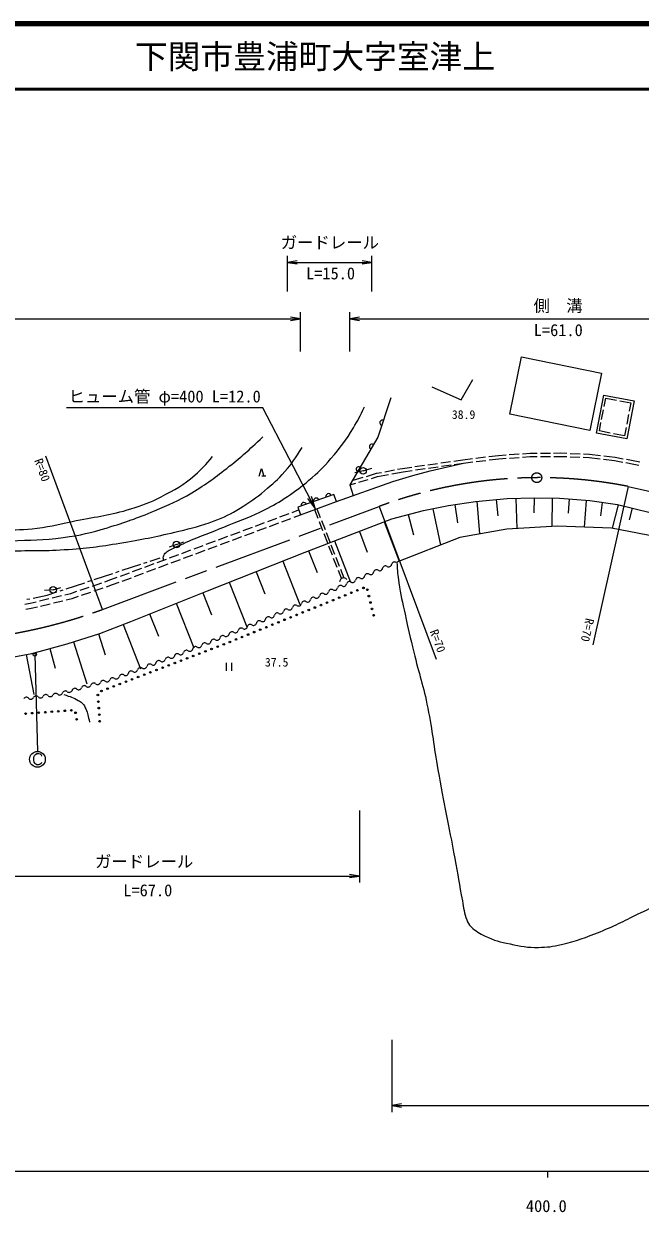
# Model space of a CAD drawing. Units: millimetres, scale not verified. Extents: x 40000 to 680000, y 20000 to 380000.
# Drawn here: x 388038 to 482189, y 198715 to 380000 of the extents above; entities that cross this region are included whole.
import ezdxf
from ezdxf.enums import TextEntityAlignment as Align

# ---------------------------------------------------------------- set-up
doc = ezdxf.new("R2010")
doc.units = ezdxf.units.MM
doc.header["$LTSCALE"] = 1000
doc.linetypes.add('CHAIN', pattern=[18.5, 12, -1.5, 3.5, -1.5])
for name, color, linetype, lineweight in [('M-BMK', 2, 'CHAIN', 13), ('M-STR-HTXT', 7, 'Continuous', 13), ('M-STR-STRC', 7, 'Continuous', 25), ('M-TTL', 2, 'Continuous', 140), ('M-TTL-BAND', 7, 'Continuous', 25), ('M-TTL-LINE', 7, 'Continuous', 50), ('M-WORK', 1, 'Continuous', 13)]:
    doc.layers.add(name, color=color, linetype=linetype, lineweight=lineweight)
doc.layers.add('M-TTL-TXT', color=7, linetype='Continuous')
doc.styles.add('ＭＳ ゴシック', font='')
doc.styles.get('ＭＳ ゴシック').set_extended_font_data('MS Gothic')

# ---------------------------------------------------------------- blocks, each defined once
blk = doc.blocks.new('open_arrow')
at = {"color": 0, "linetype": 'Continuous', "lineweight": -2}
blk.add_lwpolyline([(7.5, 1.25), (0, 0), (7.5, -1.25)], dxfattribs=at)

msp = doc.modelspace()

# ---------------------------------------------------------------- linework, layer by layer
at = {"layer": 'M-BMK'}
for p, q in [((480344, 309423), (490570, 307131)), ((400090, 290667), (442334, 306382))]:
    msp.add_line(p, q, dxfattribs=at)
msp.add_circle((466387, 310763), 750, dxfattribs=at)
for centre, radius, start, end in [((466711, 240764), 70000, 78.76908, 110.37997), ((372508, 365762), 80000, 266.05862, 290.16872)]:
    msp.add_arc(centre, radius, start, end, dxfattribs=at)
at = {"layer": 'M-STR-HTXT'}
for p, q in [((428297, 339175), (428297, 344608)), ((441211, 339175), (441211, 344608)), ((428297, 343608), (441211, 343608)), ((430297, 330000), (430297, 336000)), ((437818, 330000), (437818, 336000)), ((283674, 335000), (430297, 335000)), ((437818, 335000), (501353, 335000)), ((400090, 290667), (391394, 314044)), ((480344, 309423), (474935, 285289)), ((442334, 306382), (450997, 283095)), ((439295, 260000), (439295, 249000)), ((375006, 250000), (439295, 250000)), ((444243, 225000), (444243, 214000)), ((444243, 215000), (536666, 215000))]:
    msp.add_line(p, q, dxfattribs=at)
msp.add_lwpolyline([(432605, 305950), (424556, 321404), (394556, 321404)], dxfattribs=at)
at = {"layer": 'M-STR-STRC'}
for p, q in [((389721, 283767), (390130, 268999)), ((389640, 268290), (389705, 268371)), ((389705, 268371), (389842, 268557)), ((389842, 268557), (390029, 268684)), ((390029, 268684), (390363, 268686)), ((390363, 268686), (390558, 268624)), ((390558, 268624), (390690, 268492)), ((390690, 268492), (390760, 268290)), ((389578, 268028), (389640, 268290)), ((389578, 267631), (389578, 268028)), ((389635, 267377), (389578, 267631)), ((389770, 267175), (389635, 267377)), ((389896, 267045), (389770, 267175)), ((390037, 266978), (389896, 267045)), ((390366, 266978), (390037, 266978)), ((390560, 267040), (390366, 266978)), ((390693, 267178), (390560, 267040)), ((390752, 267299), (390693, 267178))]:
    msp.add_line(p, q, dxfattribs=at)
for centre, radius in [((389721, 283767), 250), ((390133, 267799), 1200), ((390133, 267799), 1200)]:
    msp.add_circle(centre, radius, dxfattribs=at)
at = {"layer": 'M-TTL'}
msp.add_line((680000, 380000), (40000, 380000), dxfattribs=at)
at = {"layer": 'M-TTL-BAND'}
for p, q in [((40000, 205000), (579000, 205000)), ((468000, 205000), (468000, 204000))]:
    msp.add_line(p, q, dxfattribs=at)
at = {"layer": 'M-TTL-LINE'}
msp.add_line((40000, 370000), (680000, 370000), dxfattribs=at)
at = {"layer": 'M-WORK'}
for p, q in [((462246, 320438), (464038, 329196)), ((464038, 329196), (476265, 326695)), ((476265, 326695), (474473, 317936)), ((475491, 317557), (476602, 323358)), ((476602, 323358), (481258, 322467)), ((476667, 321622), (476914, 322905)), ((476914, 322905), (478586, 322582)), ((476287, 319659), (476572, 321132)), ((479076, 322487), (480748, 322164)), ((481258, 322467), (480147, 316666)), ((480748, 322164), (480500, 320882)), ((474473, 317936), (462246, 320438)), ((475945, 317886), (476193, 319168)), ((480405, 320391), (480121, 318918)), ((480147, 316666), (475491, 317557)), ((477616, 317563), (475945, 317886)), ((479778, 317145), (478107, 317468)), ((480026, 318427), (479778, 317145)), ((455111, 313499), (456573, 313677)), ((457069, 313738), (458558, 313919)), ((459054, 313980), (460516, 314158)), ((459113, 313463), (460566, 313640)), ((460516, 314158), (461688, 314238)), ((460566, 313640), (461723, 313719)), ((462187, 314272), (463683, 314374)), ((462221, 313753), (463718, 313856)), ((464182, 314408), (465353, 314488)), ((464217, 313890), (465374, 313969)), ((465353, 314488), (466463, 314500)), ((465374, 313969), (466469, 313980)), ((466963, 314505), (468463, 314520)), ((466969, 313985), (468469, 314000)), ((468963, 314525), (470073, 314536)), ((468969, 314005), (470065, 314016)), ((470065, 314016), (470974, 313976)), ((470073, 314536), (470999, 314495)), ((471473, 313954), (472972, 313889)), ((471499, 314474), (472997, 314409)), ((473471, 313867), (474380, 313828)), ((473497, 314387), (474423, 314347)), ((474380, 313828), (476079, 313623)), ((474423, 314347), (476138, 314140)), ((476634, 314080), (478350, 313873)), ((478350, 313873), (479597, 313656)), ((424003, 310969), (424363, 312169)), ((424363, 312169), (424723, 310969)), ((439852, 311800), (441202, 312196)), ((443166, 311663), (444639, 311945)), ((445130, 312039), (445884, 312183)), ((445884, 312183), (447280, 312382)), ((445969, 311670), (447357, 311868)), ((447775, 312453), (449260, 312665)), ((447852, 311939), (449337, 312150)), ((449755, 312735), (451240, 312947)), ((449832, 312221), (451317, 312433)), ((451735, 313018), (453220, 313229)), ((451812, 312503), (453297, 312715)), ((453715, 313300), (455111, 313499)), ((453792, 312786), (455179, 312984)), ((455179, 312984), (456631, 313161)), ((457128, 313221), (458617, 313403)), ((476575, 313563), (478274, 313359)), ((478274, 313359), (479505, 313144)), ((479998, 313058), (481229, 312843)), ((480090, 313570), (481337, 313352)), ((481229, 312843), (481975, 312655)), ((481337, 313352), (482100, 313160)), ((425023, 310969), (424423, 310969)), ((438354, 310357), (439898, 310819)), ((439852, 311800), (438617, 311497)), ((439213, 310071), (440649, 310502)), ((440377, 310963), (441921, 311425)), ((441128, 310645), (442045, 310920)), ((441921, 311425), (442674, 311569)), ((442045, 310920), (443761, 311248)), ((444252, 311342), (445969, 311670)), ((437818, 309653), (438734, 309928)), ((437818, 309653), (438352, 308048)), ((430297, 305084), (435801, 307148)), ((453850, 306670), (454262, 303865)), ((457217, 307155), (457653, 302171)), ((460208, 307416), (460425, 304924)), ((463202, 307608), (463361, 302994)), ((465970, 307703), (465928, 305395)), ((468739, 307653), (468660, 303306)), ((471342, 307512), (471166, 305345)), ((473942, 307300), (473611, 303222)), ((476377, 306993), (476096, 304966)), ((478807, 306644), (477918, 303056)), ((425294, 304082), (426700, 304604)), ((427169, 304778), (428575, 305299)), ((429044, 305473), (430018, 305834)), ((429318, 304721), (430297, 305084)), ((432442, 305884), (432954, 304567)), ((432815, 306029), (433327, 304712)), ((446766, 305127), (447580, 302021)), ((450510, 306032), (451668, 300482)), ((480959, 306110), (480515, 304317)), ((421543, 302692), (422950, 303213)), ((423418, 303387), (424825, 303909)), ((423692, 302635), (425098, 303157)), ((425567, 303331), (426973, 303852)), ((427442, 304026), (428849, 304547)), ((433135, 304101), (433678, 302703)), ((433508, 304246), (434051, 302847)), ((443080, 304020), (445383, 298024)), ((411375, 300571), (412470, 300978)), ((415917, 300606), (417324, 301128)), ((417793, 301302), (419199, 301823)), ((418066, 300550), (419472, 301071)), ((419668, 301997), (421074, 302518)), ((419941, 301245), (421348, 301766)), ((421816, 301940), (423223, 302462)), ((433859, 302237), (434402, 300838)), ((434232, 302381), (434775, 300983)), ((435510, 301112), (437933, 294804)), ((439295, 302566), (440507, 299412)), ((411375, 300571), (410270, 300144)), ((412167, 299216), (413573, 299737)), ((414042, 299911), (415448, 300433)), ((414315, 299159), (415722, 299681)), ((416191, 299855), (417597, 300376)), ((431542, 299587), (432841, 296291)), ((434583, 300372), (435127, 298974)), ((434956, 300517), (435500, 299119)), ((403072, 296635), (405919, 297579)), ((406394, 297737), (406868, 297894)), ((406541, 297130), (407947, 297652)), ((407343, 298051), (408855, 298553)), ((408416, 297826), (409823, 298347)), ((408689, 297074), (410096, 297595)), ((410291, 298521), (411698, 299042)), ((410565, 297769), (411971, 298290)), ((412440, 298464), (413846, 298986)), ((427587, 298029), (430184, 291437)), ((435308, 298508), (435851, 297110)), ((435681, 298653), (436224, 297255)), ((398800, 295219), (401648, 296163)), ((401347, 295205), (402321, 295566)), ((402122, 296321), (402597, 296478)), ((402790, 295740), (404197, 296261)), ((403064, 294988), (404470, 295509)), ((404666, 296435), (406072, 296957)), ((404939, 295683), (406345, 296205)), ((406814, 296379), (408221, 296900)), ((423511, 296423), (424849, 293027)), ((436032, 296644), (436543, 295327)), ((436405, 296789), (436916, 295472)), ((392530, 293646), (393687, 294000)), ((394529, 293803), (397376, 294747)), ((396630, 293591), (398049, 294076)), ((397851, 294905), (398326, 295062)), ((398522, 294238), (399941, 294724)), ((398768, 293477), (400187, 293962)), ((400414, 294886), (401347, 295205)), ((400660, 294124), (401616, 294451)), ((401616, 294451), (402595, 294814)), ((419434, 294818), (422110, 288024)), ((388486, 292206), (388977, 292304)), ((389467, 292403), (391593, 292830)), ((390422, 291958), (391880, 292308)), ((392530, 293646), (391216, 293541)), ((391593, 292830), (393105, 293331)), ((392366, 292425), (393825, 292774)), ((392559, 291648), (394018, 291998)), ((393580, 293489), (394054, 293646)), ((394311, 292891), (395224, 293110)), ((394504, 292114), (395447, 292340)), ((395224, 293110), (396157, 293429)), ((395447, 292340), (396403, 292667)), ((396876, 292829), (398295, 293315)), ((415367, 293213), (416714, 289827)), ((388202, 291479), (389023, 291623)), ((388341, 290691), (389185, 290839)), ((389023, 291623), (389935, 291842)), ((389185, 290839), (390128, 291065)), ((390614, 291182), (392073, 291532)), ((411304, 291596), (413999, 284824)), ((403199, 288376), (405857, 281612)), ((407252, 289983), (408596, 286607)), ((399459, 286923), (400472, 283736)), ((392044, 284704), (392841, 281699)), ((395635, 285708), (397661, 279334)), ((388424, 283807), (389585, 277699)), ((418940, 282518), (418940, 281318)), ((419840, 281318), (419840, 282518))]:
    msp.add_line(p, q, dxfattribs=at)
for points in [[(450357, 324610), (454860, 322640), (456619, 325736)], [(444093, 322938), (442088, 316958), (437818, 309653)], [(435801, 307148), (444389, 310179), (447462, 311071), (450089, 311798), (455179, 312984)], [(435801, 307148), (435378, 308211), (429890, 306257), (430297, 305084)], [(384575, 283076), (389266, 283967), (394660, 285398), (399679, 286993), (404394, 288845), (416121, 293513), (430991, 299376), (444243, 304466), (449074, 305733), (452897, 306530), (457049, 307140), (461880, 307562), (465962, 307703), (469855, 307632), (474475, 307257), (478697, 306671), (483904, 305381)], [(522064, 239896), (520195, 243043), (533603, 264238), (525300, 271767), (522450, 274898), (519812, 278662), (517279, 281688), (512353, 287317), (504262, 294213), (502678, 295585), (499934, 297062), (494235, 298927), (486002, 301495), (477805, 303078), (469573, 303360), (461797, 302902), (454620, 301636), (445008, 297878)]]:
    msp.add_lwpolyline(points, dxfattribs=at)
for centre, radius in [((439852, 311800), 500), ((411375, 300571), 500), ((392530, 293646), 500), ((438991, 293575), 125), ((439918, 293949), 125), ((440509, 293664), 125), ((435282, 292077), 125), ((436209, 292451), 125), ((437136, 292826), 125), ((438064, 293200), 125), ((440750, 292694), 125), ((430646, 290204), 125), ((431573, 290578), 125), ((432500, 290953), 125), ((433427, 291327), 125), ((434355, 291702), 125), ((440991, 291723), 125), ((441232, 290753), 125), ((426010, 288331), 125), ((426937, 288706), 125), ((427864, 289080), 125), ((428791, 289455), 125), ((429719, 289829), 125), ((441474, 289783), 125), ((421374, 286458), 125), ((422301, 286833), 125), ((423228, 287208), 125), ((424155, 287582), 125), ((425083, 287957), 125), ((416721, 284629), 125), ((417655, 284985), 125), ((418589, 285342), 125), ((419519, 285709), 125), ((420447, 286084), 125), ((412050, 282846), 125), ((412984, 283202), 125), ((413918, 283559), 125), ((414852, 283916), 125), ((415787, 284272), 125), ((407378, 281063), 125), ((408313, 281419), 125), ((409247, 281776), 125), ((410181, 282132), 125), ((411115, 282489), 125), ((402707, 279279), 125), ((403641, 279636), 125), ((404576, 279993), 125), ((405510, 280349), 125), ((406444, 280706), 125), ((399361, 277603), 125), ((399904, 278210), 125), ((400839, 278566), 125), ((401773, 278923), 125), ((399431, 276606), 125), ((399501, 275608), 125), ((388330, 274769), 125), ((389327, 274842), 125), ((390325, 274914), 125), ((391322, 274987), 125), ((392320, 275059), 125), ((393317, 275131), 125), ((394314, 275204), 125), ((395312, 275276), 125), ((395954, 274899), 125), ((396113, 273912), 125), ((399572, 274611), 125), ((399642, 273613), 125)]:
    msp.add_circle(centre, radius, dxfattribs=at)
for centre, radius, start, end in [((442822, 319146), 400, 71.464, 251.464), ((441234, 315497), 400, 59.68807, 239.68807), ((439215, 312044), 400, 59.68807, 239.68807), ((434572, 307924), 400, 19.6021, 199.6021), ((430804, 306582), 400, 19.6021, 199.6021), ((432688, 307253), 400, 19.6021, 199.6021), ((443769, 297614), 452, 237.32496, 349.61491), ((444657, 297451), 452, 57.32496, 169.61491), ((439153, 295062), 452, 57.32496, 169.61491), ((439641, 295822), 452, 237.32496, 349.61491), ((440529, 295659), 452, 57.32496, 169.61491), ((441017, 296419), 452, 237.32496, 349.61491), ((441905, 296256), 452, 57.32496, 169.61491), ((442393, 297017), 452, 237.32496, 349.61491), ((443281, 296854), 452, 57.32496, 169.61491), ((435026, 293269), 452, 57.32496, 169.61491), ((435513, 294030), 452, 237.32496, 349.61491), ((436402, 293867), 452, 57.32496, 169.61491), ((436888, 294860), 612, 37.99384, 179.85545), ((436889, 294627), 452, 237.32496, 349.61491), ((437778, 294464), 452, 57.32496, 169.61491), ((438265, 295224), 452, 237.32496, 349.61491), ((430898, 291477), 452, 57.32496, 169.61491), ((431386, 292237), 452, 237.32496, 349.61491), ((432274, 292075), 452, 57.32496, 169.61491), ((432761, 292835), 452, 237.32496, 349.61491), ((433650, 292672), 452, 57.32496, 169.61491), ((434137, 293432), 452, 237.32496, 349.61491), ((426770, 289685), 452, 57.32496, 169.61491), ((427258, 290445), 452, 237.32496, 349.61491), ((428146, 290282), 452, 57.32496, 169.61491), ((428634, 291043), 452, 237.32496, 349.61491), ((429522, 290880), 452, 57.32496, 169.61491), ((430010, 291640), 452, 237.32496, 349.61491), ((422620, 287931), 452, 55.99048, 168.28043), ((423125, 288679), 452, 235.99048, 348.28043), ((424010, 288496), 452, 55.99048, 168.28043), ((424506, 289250), 452, 237.32496, 349.61491), ((425394, 289088), 452, 57.32496, 169.61491), ((425882, 289848), 452, 237.32496, 349.61491), ((418452, 286235), 452, 55.99048, 168.28043), ((418957, 286984), 452, 235.99048, 348.28043), ((419841, 286800), 452, 55.99048, 168.28043), ((420347, 287549), 452, 235.99048, 348.28043), ((421231, 287366), 452, 55.99048, 168.28043), ((421736, 288114), 452, 235.99048, 348.28043), ((413399, 284723), 452, 235.99048, 348.28043), ((414284, 284540), 452, 55.99048, 168.28043), ((414789, 285288), 452, 235.99048, 348.28043), ((415673, 285105), 452, 55.99048, 168.28043), ((416178, 285853), 452, 235.99048, 348.28043), ((417062, 285670), 452, 55.99048, 168.28043), ((417568, 286419), 452, 235.99048, 348.28043), ((408670, 282403), 452, 54.39482, 166.68477), ((409196, 283137), 452, 234.39482, 346.68477), ((410075, 282929), 452, 54.39482, 166.68477), ((410600, 283663), 452, 234.39482, 346.68477), ((411479, 283455), 452, 54.39482, 166.68477), ((412005, 284190), 452, 234.39482, 346.68477), ((412884, 283982), 452, 54.39482, 166.68477), ((404456, 280824), 452, 54.39482, 166.68477), ((404982, 281558), 452, 234.39482, 346.68477), ((405861, 281350), 452, 54.39482, 166.68477), ((406386, 282084), 452, 234.39482, 346.68477), ((407265, 281876), 452, 54.39482, 166.68477), ((407791, 282611), 452, 234.39482, 346.68477), ((398727, 278988), 452, 49.47265, 161.76259), ((399314, 279674), 452, 229.47265, 341.76259), ((400172, 279391), 452, 49.47265, 161.76259), ((400758, 280078), 452, 229.47265, 341.76259), ((401616, 279795), 452, 49.47265, 161.76259), ((402172, 280506), 452, 234.39482, 346.68477), ((403051, 280298), 452, 54.39482, 166.68477), ((403577, 281032), 452, 234.39482, 346.68477), ((389929, 277021), 452, 41.42592, 153.71586), ((390607, 277619), 452, 221.42592, 333.71586), ((391416, 277219), 452, 41.42592, 153.71586), ((392094, 277817), 452, 221.42592, 333.71586), ((392903, 277417), 452, 41.42592, 153.71586), ((393535, 278059), 452, 229.47265, 341.76259), ((394393, 277776), 452, 49.47265, 161.76259), ((394980, 278463), 452, 229.47265, 341.76259), ((395838, 278180), 452, 49.47265, 161.76259), ((396425, 278866), 452, 229.47265, 341.76259), ((397282, 278584), 452, 49.47265, 161.76259), ((397869, 279270), 452, 229.47265, 341.76259), ((388443, 276824), 452, 41.42592, 153.71586), ((389120, 277421), 452, 221.42592, 333.71586)]:
    msp.add_arc(centre, radius, start, end, dxfattribs=at)
for points, knots in [([(409382, 298184), (409343, 298473), (409326, 298635), (409424, 298897), (409529, 299181), (409700, 299286), (409924, 299491), (410140, 299688), (410318, 299721), (410581, 299851), (411772, 300438), (412452, 300742), (413677, 301258), (415897, 302193), (417173, 302637), (419399, 303556), (421527, 304435), (422768, 304823), (424825, 305855), (426230, 306559), (426991, 307013), (428297, 307888), (429634, 308783), (430371, 309313), (431596, 310358), (433001, 311558), (433761, 312280), (434958, 313689), (436420, 315410), (437226, 316410), (438374, 318356), (439095, 319577), (439348, 320037), (440063, 321569)], [0, 0, 0, 0, 1, 1, 1, 2, 2, 2, 3, 3, 3, 4, 4, 4, 5, 5, 5, 6, 6, 6, 7, 7, 7, 8, 8, 8, 9, 9, 9, 10, 10, 10, 11, 11, 11, 11]), ([(338904, 298950), (340979, 299064), (341531, 299104), (343212, 299242), (345747, 299449), (347157, 299668), (349685, 299945), (352778, 300285), (354500, 300582), (357601, 300825), (359821, 300999), (361074, 300940), (363301, 300966), (367918, 301018), (370504, 300851), (375122, 300895), (379369, 300936), (381749, 300971), (385993, 301142), (389152, 301269), (390940, 301206), (394073, 301634), (396742, 301999), (398222, 302368), (400804, 303135), (403668, 303986), (405253, 304552), (408005, 305715), (410280, 306677), (411581, 307195), (413704, 308459), (416054, 309859), (417280, 310799), (419427, 312493), (421511, 314138), (422200, 314779), (424540, 316973)], [0, 0, 0, 0, 1, 1, 1, 2, 2, 2, 3, 3, 3, 4, 4, 4, 5, 5, 5, 6, 6, 6, 7, 7, 7, 8, 8, 8, 9, 9, 9, 10, 10, 10, 11, 11, 11, 12, 12, 12, 12]), ([(343726, 291746), (343971, 291966), (344069, 292029), (344304, 292189), (344882, 292580), (345296, 292638), (345946, 292892), (348111, 293739), (349327, 294209), (351528, 294956), (354241, 295878), (355765, 296381), (358510, 297200), (361181, 297997), (362657, 298540), (365382, 299123), (366773, 299421), (367575, 299490), (368994, 299593), (371443, 299769), (372824, 299657), (375280, 299663), (379375, 299673), (381669, 299571), (385764, 299616), (389319, 299655), (391318, 299573), (394864, 299827), (398179, 300065), (400031, 300326), (403308, 300883), (406608, 301443), (408453, 301801), (411704, 302595), (413837, 303115), (415045, 303394), (417099, 304166), (418721, 304776), (419603, 305216), (421086, 306113), (422615, 307038), (423437, 307626), (424815, 308763), (426100, 309824), (426808, 310448), (427911, 311695), (429081, 313017), (429443, 313599), (430562, 315354)], [0, 0, 0, 0, 1, 1, 1, 2, 2, 2, 3, 3, 3, 4, 4, 4, 5, 5, 5, 6, 6, 6, 7, 7, 7, 8, 8, 8, 9, 9, 9, 10, 10, 10, 11, 11, 11, 12, 12, 12, 13, 13, 13, 14, 14, 14, 15, 15, 15, 16, 16, 16, 16]), ([(378736, 302569), (381633, 302617), (382397, 302625), (384741, 302734), (386822, 302830), (387997, 302809), (390065, 303062), (392435, 303351), (393730, 303731), (396069, 304211), (399329, 304881), (401226, 305004), (404396, 306017), (406240, 306607), (407304, 306919), (409004, 307847), (411109, 308995), (412388, 309557), (414176, 311154), (415322, 312177), (415759, 312621), (416885, 314003)], [0, 0, 0, 0, 1, 1, 1, 2, 2, 2, 3, 3, 3, 4, 4, 4, 5, 5, 5, 6, 6, 6, 7, 7, 7, 7]), ([(445008, 297878), (445106, 296389), (445154, 295960), (445313, 294738), (445562, 292835), (445869, 291796), (446263, 289918), (446739, 287654), (447059, 286397), (447600, 284148), (448404, 280808), (449079, 278988), (449746, 275617), (450471, 271956), (450636, 269862), (451294, 266188), (452241, 260908), (452890, 257972), (453863, 252696), (454328, 250170), (454533, 248744), (455024, 246223), (455247, 245074), (455244, 244383), (455692, 243303), (455879, 242852), (456012, 242589), (456360, 242247), (457076, 241545), (457613, 241295), (458506, 240840), (459893, 240133), (460787, 239981), (462306, 239644), (463968, 239274), (464931, 239080), (466633, 239116), (468017, 239145), (468802, 239231), (470152, 239538), (472524, 240078), (473795, 240624), (476062, 241508), (478577, 242489), (479878, 243287), (482324, 244428), (484592, 245486), (485751, 246361), (488129, 247137), (490080, 247774), (491256, 247892), (493301, 248052), (496155, 248276), (497772, 247964), (500619, 247665), (502758, 247440), (503951, 247207), (506037, 246680), (508794, 245983), (510146, 244990), (512862, 244147), (514485, 243643), (515393, 243263), (517084, 243091), (518293, 242969), (518781, 242962), (520195, 243043)], [0, 0, 0, 0, 1, 1, 1, 2, 2, 2, 3, 3, 3, 4, 4, 4, 5, 5, 5, 6, 6, 6, 7, 7, 7, 8, 8, 8, 9, 9, 9, 10, 10, 10, 11, 11, 11, 12, 12, 12, 13, 13, 13, 14, 14, 14, 15, 15, 15, 16, 16, 16, 17, 17, 17, 18, 18, 18, 19, 19, 19, 20, 20, 20, 21, 21, 21, 22, 22, 22, 22]), ([(394171, 277704), (395214, 277314), (395550, 277235), (396360, 276782), (396477, 276716), (396546, 276685), (396657, 276610), (396894, 276450), (397014, 276338), (397204, 276125), (397385, 275924), (397393, 275748), (397501, 275500), (397831, 274747), (397867, 274433), (398096, 273483)], [0, 0, 0, 0, 1, 1, 1, 2, 2, 2, 3, 3, 3, 4, 4, 4, 5, 5, 5, 5])]:
    msp.add_open_spline(points, degree=3, knots=knots, dxfattribs=at)

# ---------------------------------------------------------------- block references
at = {"layer": 'M-STR-HTXT', "xscale": 200, "yscale": 200}
for p in [(428297, 343608), (437818, 335000), (444243, 215000)]:
    msp.add_blockref('open_arrow', p, dxfattribs=at)
at = {"layer": 'M-STR-HTXT'}
for p, xscale, yscale, rotation in [((441211, 343608), 200, 200, 180), ((430297, 335000), 200, 200, 180), ((432605, 305950), 267, 267, 117.5), ((439295, 250000), 200, 200, 180)]:
    msp.add_blockref('open_arrow', p, dxfattribs=dict(at, xscale=xscale, yscale=yscale, rotation=rotation))

# ---------------------------------------------------------------- texts
at = {"layer": 'M-STR-HTXT', "style": 'ＭＳ ゴシック'}
for s, p in [('ガードレール', (434787, 346636)), ('側\u3000溝', (469643, 336987)), ('ヒューム管 φ=400 L=12.0', (409556, 323154)), ('ガードレール', (406430, 252215))]:
    msp.add_text(s, height=1833, dxfattribs=at).set_placement(p, align=Align.MIDDLE_CENTER)
for s, p in [('L=15.0', (434893, 340461)), ('L=61.0', (469669, 331806)), ('L=67.0', (406984, 246357))]:
    msp.add_text(s, height=1833, dxfattribs=at).set_placement(p, align=Align.BOTTOM_CENTER)
for s, rotation, p in [('R=80', 290.406, (390870, 311942)), ('R=70', 257.367, (474128, 287522)), ('R=70', 290.406, (451265, 285863))]:
    msp.add_text(s, height=1320, rotation=rotation, dxfattribs=at).set_placement(p, align=Align.MIDDLE_CENTER)
at = {"layer": 'M-TTL-BAND', "style": 'ＭＳ ゴシック'}
msp.add_text('400.0', height=1833, dxfattribs=at).set_placement((467844, 198195), align=Align.BOTTOM_CENTER)
at = {"layer": 'M-TTL-TXT', "style": 'ＭＳ ゴシック'}
msp.add_text('下関市豊浦町大字室津上', height=3666, dxfattribs=at).set_placement((405024, 375000), align=Align.MIDDLE_LEFT)
at = {"layer": 'M-WORK', "style": 'ＭＳ ゴシック'}
for s, p in [('38.9', (455204, 320391)), ('37.5', (426662, 282611))]:
    msp.add_text(s, height=1320, dxfattribs=at).set_placement(p, align=Align.MIDDLE_CENTER)

doc.saveas('drawing.dxf')
